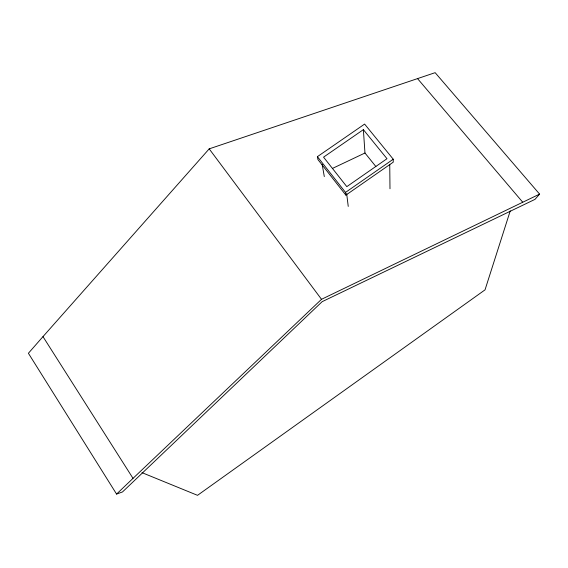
<?xml version="1.0" encoding="UTF-8"?>
<svg xmlns="http://www.w3.org/2000/svg" width="568" height="568" viewBox="0 0 568 568"><rect width="100%" height="100%" fill="white"/><g stroke="black" fill="none" stroke-linecap="round" stroke-linejoin="round"><path stroke-width="0.85" d="M510.249 210.856L485.029 289.85L197.529 495.331L141.972 472.64M42.983 336.625L28.4 353.268L116.568 494.075L122.489 491.952L322.134 301.679L535.006 199.361L539.6 194.114L435.145 72.668L209.194 148.859L42.983 336.625L133.018 478.355L116.568 494.075M133.018 478.355L321.509 299.308L539.6 194.114M345.869 195.129L393.255 162.157L393.248 159.218L364.613 124.08L317.406 156.654L317.945 159.587L345.869 195.129L345.521 192.41L317.406 156.654M345.521 192.41L393.248 159.218M363.371 129.646L323.554 157.151L346.807 186.645L387 158.713L363.371 129.646L364.968 153.005L375.895 166.559M332.33 168.483L364.968 153.005M417.459 78.512L522.709 202.187M209.194 148.859L321.509 299.308M322.17 164.379L324.3 176.591M346.65 193.546L348.241 206.411M389.747 164.344L389.989 188.761"/></g></svg>
